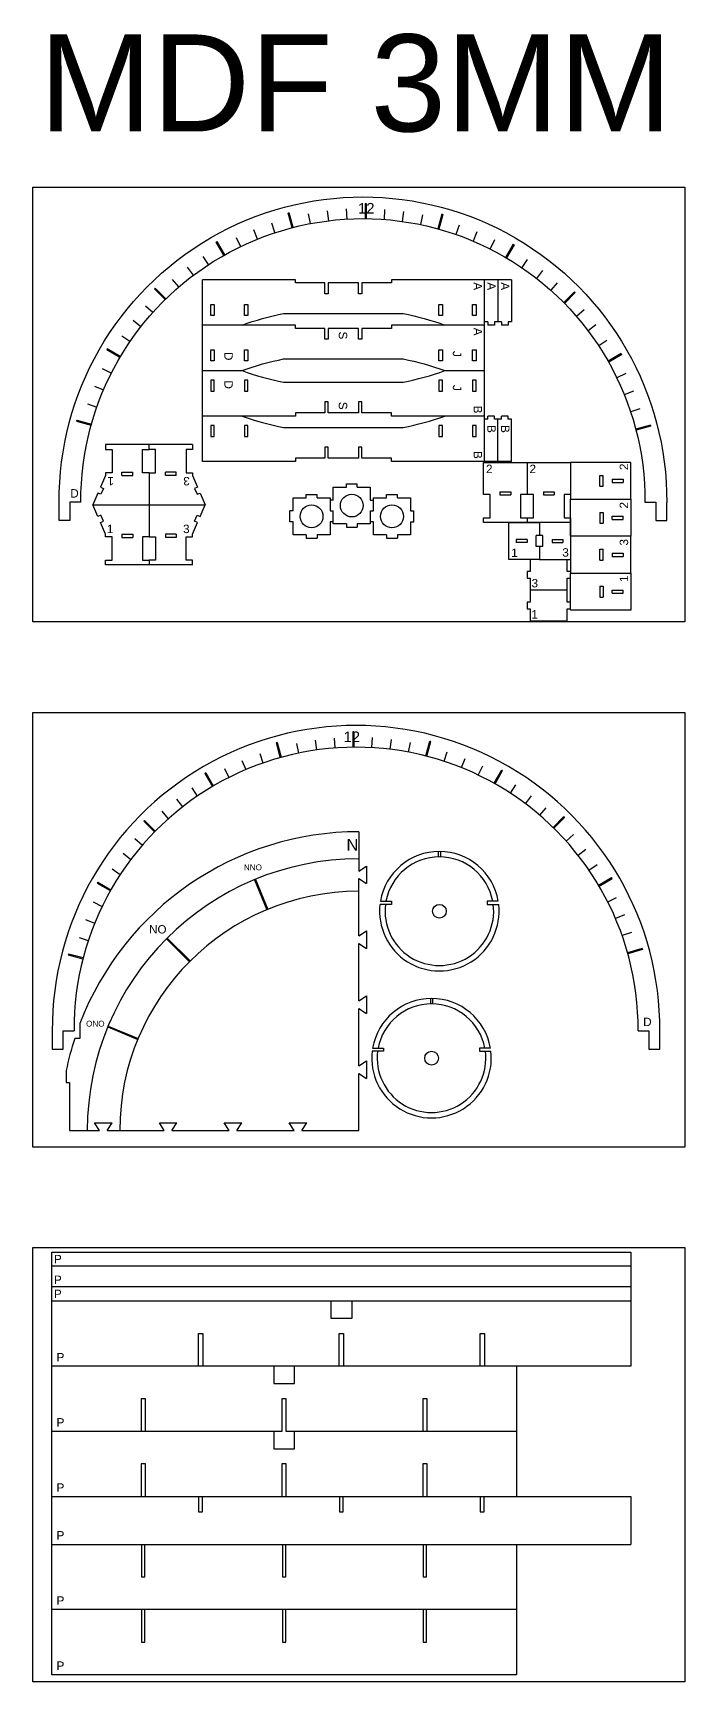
# Model space of a CAD drawing. Header units: millimetres. Extents: x 2872.2 to 2875.63, y 1653.06 to 1656.55.
# Drawn here: x 2872.201 to 2872.801, y 1655.034 to 1656.552 of the extents above; entities that cross this region are included whole.
import ezdxf

# ---------------------------------------------------------------- set-up
doc = ezdxf.new("R2010")
doc.units = ezdxf.units.MM
doc.header["$LTSCALE"] = 0.001
doc.styles.get("Standard").update_dxf_attribs({"font": 'arial.ttf'})

msp = doc.modelspace()

# ---------------------------------------------------------------- linework, layer by layer
at = {"color": 1}
for p, q in [((2872.3574, 1656.1577), (2872.3574, 1656.325)), ((2872.6166, 1656.325), (2872.6166, 1656.1577)), ((2872.6705, 1656.0894), (2872.6645, 1656.0894)), ((2872.6705, 1656.0794), (2872.6645, 1656.0794)), ((2872.659, 1656.0674), (2872.659, 1656.0562)), ((2872.693, 1656.0562), (2872.693, 1656.0674)), ((2872.659, 1656.0562), (2872.656, 1656.0562)), ((2872.656, 1656.0562), (2872.656, 1656.0502)), ((2872.656, 1656.0502), (2872.659, 1656.0502)), ((2872.659, 1656.0502), (2872.659, 1656.028)), ((2872.696, 1656.0562), (2872.693, 1656.0562)), ((2872.693, 1656.0502), (2872.696, 1656.0502)), ((2872.693, 1656.028), (2872.693, 1656.0502)), ((2872.659, 1656.028), (2872.656, 1656.028)), ((2872.656, 1656.028), (2872.656, 1656.022)), ((2872.656, 1656.022), (2872.659, 1656.022)), ((2872.659, 1656.022), (2872.659, 1656.0109)), ((2872.696, 1656.028), (2872.693, 1656.028)), ((2872.693, 1656.0109), (2872.693, 1656.022)), ((2872.693, 1656.022), (2872.696, 1656.022)), ((2872.659, 1656.0109), (2872.693, 1656.0109)), ((2872.2186, 1655.2047), (2872.7515, 1655.2047))]:
    msp.add_line(p, q, dxfattribs=at)
for points in [[(2872.2013, 1656.0101), (2872.2013, 1656.4101), (2872.8013, 1656.4101), (2872.8013, 1656.0101), (2872.2013, 1656.0101)], [(2872.2013, 1655.5265), (2872.2013, 1655.9265), (2872.8013, 1655.9265), (2872.8013, 1655.5265), (2872.2013, 1655.5265)], [(2872.2013, 1655.034), (2872.2013, 1655.434), (2872.8013, 1655.434), (2872.8013, 1655.034), (2872.2013, 1655.034)]]:
    msp.add_lwpolyline(points)
for points in [[(2872.2254, 1656.12, -1.005901), (2872.7845, 1656.12, -1.005901)], [(2872.2454, 1656.1201, -1.006001), (2872.7645, 1656.1201), (2872.7745, 1656.1201), (2872.7745, 1656.1032), (2872.7845, 1656.1032), (2872.7845, 1656.12)], [(2872.3937, 1656.2832, -0.036205), (2872.432, 1656.2939), (2872.542, 1656.2939, -0.036205), (2872.5803, 1656.2832)], [(2872.3937, 1656.2413, -0.036205), (2872.432, 1656.2521)], [(2872.542, 1656.2521, -0.036205), (2872.5803, 1656.2413)], [(2872.3574, 1656.2413), (2872.3937, 1656.2413, 0.036205), (2872.432, 1656.2306)], [(2872.542, 1656.2306, 0.036205), (2872.5803, 1656.2413), (2872.6166, 1656.2413)], [(2872.3937, 1656.1995, 0.036205), (2872.432, 1656.1888), (2872.542, 1656.1888, 0.036205), (2872.5803, 1656.1995)], [(2872.7782, 1655.6334, 1.005901), (2872.2191, 1655.6334, 1.005901)], [(2872.7582, 1655.6335, 1.005901), (2872.2391, 1655.6335, 1.005701)], [(2872.5013, 1655.8168, 0.310584), (2872.2445, 1655.6402), (2872.2445, 1655.6265), (2872.2397, 1655.6265, 0.028002), (2872.2319, 1655.5968), (2872.2319, 1655.5859), (2872.2349, 1655.5859), (2872.2349, 1655.5418)]]:
    msp.add_lwpolyline(points, format="xyb", dxfattribs=at)
at = {"color": 5}
for points in [[(2872.4361, 1656.3864, -0.000914), (2872.4371, 1656.3866)], [(2872.5069, 1656.3952, -0.000914), (2872.5079, 1656.3951)], [(2872.5775, 1656.3853, -0.000914), (2872.5785, 1656.3851)], [(2872.37, 1656.3596, -0.000914), (2872.3709, 1656.3601)], [(2872.6433, 1656.3576, -0.000914), (2872.6441, 1656.3571)], [(2872.3131, 1656.3166, -0.000914), (2872.3138, 1656.3173)], [(2872.6996, 1656.3138, -0.000914), (2872.7003, 1656.3131)], [(2872.2692, 1656.2604, -0.000914), (2872.2697, 1656.2613)], [(2872.7426, 1656.257, -0.000914), (2872.7431, 1656.2561)], [(2872.7695, 1656.1911, -0.000914), (2872.7697, 1656.1901)], [(2872.426, 1655.8988, 0.000914), (2872.425, 1655.8985)], [(2872.4967, 1655.9086, 0.000914), (2872.4957, 1655.9086)], [(2872.5674, 1655.8998, 0.000914), (2872.5665, 1655.9)], [(2872.3603, 1655.871, 0.000914), (2872.3594, 1655.8705)], [(2872.6335, 1655.873, 0.000914), (2872.6327, 1655.8735)], [(2872.304, 1655.8272, 0.000914), (2872.3033, 1655.8265)], [(2872.6905, 1655.83, 0.000914), (2872.6898, 1655.8307)], [(2872.2609, 1655.7704, 0.000914), (2872.2605, 1655.7695)], [(2872.7343, 1655.7738, 0.000914), (2872.7338, 1655.7747)], [(2872.2341, 1655.7045, 0.000914), (2872.2338, 1655.7035)]]:
    msp.add_lwpolyline(points, format="xyb", dxfattribs=at)
for points in [[(2872.4397, 1656.3729), (2872.4361, 1656.3864)], [(2872.4407, 1656.3732), (2872.4371, 1656.3866)], [(2872.4567, 1656.3767), (2872.455, 1656.3856)], [(2872.4735, 1656.3793), (2872.4723, 1656.3883)], [(2872.4904, 1656.3808), (2872.4898, 1656.3901)], [(2872.5069, 1656.3952), (2872.5069, 1656.3812)], [(2872.5079, 1656.3951), (2872.5079, 1656.3812)], [(2872.5249, 1656.3896), (2872.5244, 1656.3805)], [(2872.5424, 1656.3877), (2872.5412, 1656.3787)], [(2872.5597, 1656.3847), (2872.5579, 1656.3758)], [(2872.5775, 1656.3853), (2872.574, 1656.3719)], [(2872.5785, 1656.3851), (2872.5749, 1656.3716)], [(2872.4079, 1656.3624), (2872.4045, 1656.3708)], [(2872.4239, 1656.3683), (2872.421, 1656.3769)], [(2872.5935, 1656.3753), (2872.5906, 1656.3667)], [(2872.6099, 1656.369), (2872.6065, 1656.3606)], [(2872.3769, 1656.3475), (2872.37, 1656.3596)], [(2872.3778, 1656.348), (2872.3709, 1656.3601)], [(2872.3884, 1656.3637), (2872.3924, 1656.3556)], [(2872.6259, 1656.3616), (2872.6219, 1656.3534)], [(2872.6433, 1656.3576), (2872.6363, 1656.3455)], [(2872.6441, 1656.3571), (2872.6372, 1656.345)], [(2872.3629, 1656.3389), (2872.3579, 1656.3464)], [(2872.6561, 1656.3437), (2872.6511, 1656.3362)], [(2872.3357, 1656.3185), (2872.3298, 1656.3253)], [(2872.349, 1656.3291), (2872.3434, 1656.3365)], [(2872.6703, 1656.3334), (2872.6648, 1656.3262)], [(2872.6838, 1656.3221), (2872.6778, 1656.3153)], [(2872.3229, 1656.3067), (2872.3131, 1656.3166)], [(2872.3236, 1656.3074), (2872.3138, 1656.3173)], [(2872.6996, 1656.3138), (2872.6897, 1656.304)], [(2872.7003, 1656.3131), (2872.6904, 1656.3032)], [(2872.3115, 1656.2948), (2872.3048, 1656.3007)], [(2872.7085, 1656.2972), (2872.7016, 1656.2911)], [(2872.3006, 1656.2817), (2872.2935, 1656.2873)], [(2872.7194, 1656.2834), (2872.7122, 1656.2779)], [(2872.2817, 1656.2542), (2872.2697, 1656.2613)], [(2872.2906, 1656.2681), (2872.2832, 1656.2731)], [(2872.7295, 1656.2691), (2872.722, 1656.264)], [(2872.2812, 1656.2533), (2872.2692, 1656.2604)], [(2872.7426, 1656.257), (2872.7306, 1656.25)], [(2872.7431, 1656.2561), (2872.7311, 1656.2491)], [(2872.2733, 1656.2389), (2872.2653, 1656.2429)], [(2872.7469, 1656.2386), (2872.7387, 1656.2346)], [(2872.2579, 1656.227), (2872.2662, 1656.2235)], [(2872.7539, 1656.2225), (2872.7455, 1656.2191)], [(2872.2516, 1656.2107), (2872.26, 1656.2077)], [(2872.7599, 1656.2061), (2872.7514, 1656.2032)], [(2872.2417, 1656.1958), (2872.2414, 1656.1948)], [(2872.2414, 1656.1948), (2872.2548, 1656.1911)], [(2872.2417, 1656.1958), (2872.2551, 1656.192)], [(2872.7695, 1656.1911), (2872.756, 1656.1874)], [(2872.7697, 1656.1901), (2872.7563, 1656.1865)], [(2872.425, 1655.8985), (2872.4286, 1655.885)], [(2872.426, 1655.8988), (2872.4296, 1655.8853)], [(2872.4438, 1655.8981), (2872.4456, 1655.8892)], [(2872.4611, 1655.9011), (2872.4623, 1655.8921)], [(2872.4786, 1655.903), (2872.4792, 1655.8939)], [(2872.4957, 1655.9086), (2872.4957, 1655.8946)], [(2872.4967, 1655.9086), (2872.4967, 1655.8946)], [(2872.5131, 1655.8942), (2872.5137, 1655.9035)], [(2872.53, 1655.8927), (2872.5312, 1655.9017)], [(2872.5468, 1655.8901), (2872.5486, 1655.899)], [(2872.5629, 1655.8866), (2872.5665, 1655.9)], [(2872.5639, 1655.8863), (2872.5674, 1655.8998)], [(2872.3936, 1655.8824), (2872.3971, 1655.874)], [(2872.41, 1655.8887), (2872.4129, 1655.8801)], [(2872.5797, 1655.8817), (2872.5826, 1655.8903)], [(2872.5956, 1655.8758), (2872.5991, 1655.8842)], [(2872.3594, 1655.8705), (2872.3664, 1655.8584)], [(2872.3603, 1655.871), (2872.3672, 1655.8589)], [(2872.3777, 1655.875), (2872.3817, 1655.8668)], [(2872.6151, 1655.8771), (2872.6111, 1655.869)], [(2872.6258, 1655.8614), (2872.6327, 1655.8735)], [(2872.6266, 1655.8609), (2872.6335, 1655.873)], [(2872.3475, 1655.8572), (2872.3525, 1655.8496)], [(2872.6407, 1655.8523), (2872.6457, 1655.8599)], [(2872.3333, 1655.8468), (2872.3388, 1655.8396)], [(2872.6546, 1655.8426), (2872.6602, 1655.8499)], [(2872.6678, 1655.8319), (2872.6737, 1655.8388)], [(2872.3033, 1655.8265), (2872.3131, 1655.8167)], [(2872.304, 1655.8272), (2872.3138, 1655.8174)], [(2872.3198, 1655.8356), (2872.3258, 1655.8287)], [(2872.68, 1655.8208), (2872.6898, 1655.8307)], [(2872.6807, 1655.8201), (2872.6905, 1655.83)], [(2872.295, 1655.8106), (2872.302, 1655.8045)], [(2872.6921, 1655.8082), (2872.6988, 1655.8142)], [(2872.2842, 1655.7969), (2872.2913, 1655.7913)], [(2872.5743, 1655.7986), (2872.5743, 1655.7936)], [(2872.5763, 1655.7986), (2872.5763, 1655.7936)], [(2872.703, 1655.7952), (2872.71, 1655.8007)], [(2872.2741, 1655.7825), (2872.2816, 1655.7775)], [(2872.713, 1655.7815), (2872.7204, 1655.7865)], [(2872.2605, 1655.7695), (2872.2725, 1655.7626)], [(2872.2609, 1655.7704), (2872.273, 1655.7634)], [(2872.4052, 1655.7725), (2872.4166, 1655.7449)], [(2872.4061, 1655.7729), (2872.4175, 1655.7453)], [(2872.7218, 1655.7676), (2872.7338, 1655.7747)], [(2872.7223, 1655.7667), (2872.7343, 1655.7738)], [(2872.2566, 1655.7521), (2872.2649, 1655.748)], [(2872.7302, 1655.7523), (2872.7382, 1655.7563)], [(2872.2497, 1655.7359), (2872.258, 1655.7325)], [(2872.7456, 1655.7404), (2872.7374, 1655.7369)], [(2872.2437, 1655.7195), (2872.2522, 1655.7166)], [(2872.3242, 1655.7182), (2872.3453, 1655.697)], [(2872.3249, 1655.7189), (2872.346, 1655.6978)], [(2872.752, 1655.7241), (2872.7435, 1655.7211)], [(2872.2338, 1655.7035), (2872.2473, 1655.6999)], [(2872.2341, 1655.7045), (2872.2475, 1655.7009)], [(2872.7619, 1655.7092), (2872.7485, 1655.7054)], [(2872.7622, 1655.7083), (2872.7488, 1655.7045)], [(2872.7619, 1655.7092), (2872.7622, 1655.7083)], [(2872.5671, 1655.6633), (2872.5671, 1655.6583)], [(2872.5691, 1655.6633), (2872.5691, 1655.6583)], [(2872.2701, 1655.637), (2872.2977, 1655.6255)], [(2872.2705, 1655.6379), (2872.2981, 1655.6265)]]:
    msp.add_lwpolyline(points, dxfattribs=at)
at = {"color": 1}
for points in [[(2872.6418, 1656.325), (2872.5313, 1656.325), (2872.5313, 1656.322), (2872.5041, 1656.322), (2872.5041, 1656.312), (2872.5009, 1656.312), (2872.5009, 1656.322), (2872.4731, 1656.322), (2872.4731, 1656.312), (2872.4699, 1656.312), (2872.4699, 1656.322), (2872.4428, 1656.322), (2872.4428, 1656.325), (2872.3574, 1656.325)], [(2872.6292, 1656.325), (2872.6292, 1656.2862)], [(2872.6418, 1656.325), (2872.6418, 1656.2862)], [(2872.6166, 1656.2832), (2872.5313, 1656.2832), (2872.5313, 1656.2802), (2872.5041, 1656.2802), (2872.5041, 1656.2702), (2872.5009, 1656.2702), (2872.5009, 1656.2802), (2872.4731, 1656.2802), (2872.4731, 1656.2702), (2872.4699, 1656.2702), (2872.4699, 1656.2802), (2872.4428, 1656.2802), (2872.4428, 1656.2832), (2872.3574, 1656.2832)], [(2872.6199, 1656.2862), (2872.6166, 1656.2862)], [(2872.6199, 1656.2862), (2872.6199, 1656.2832)], [(2872.6259, 1656.2832), (2872.6199, 1656.2832)], [(2872.6259, 1656.2862), (2872.6259, 1656.2832)], [(2872.6325, 1656.2862), (2872.6259, 1656.2862)], [(2872.6325, 1656.2862), (2872.6325, 1656.2832)], [(2872.6385, 1656.2832), (2872.6325, 1656.2832)], [(2872.6418, 1656.2862), (2872.6385, 1656.2862)], [(2872.6385, 1656.2862), (2872.6385, 1656.2832)], [(2872.432, 1656.2521), (2872.542, 1656.2521)], [(2872.432, 1656.2306), (2872.542, 1656.2306)], [(2872.6166, 1656.1995), (2872.5313, 1656.1995), (2872.5313, 1656.2025), (2872.5041, 1656.2025), (2872.5041, 1656.2125), (2872.5009, 1656.2125), (2872.5009, 1656.2025), (2872.4731, 1656.2025), (2872.4731, 1656.2125), (2872.4699, 1656.2125), (2872.4699, 1656.2025), (2872.4428, 1656.2025), (2872.4428, 1656.1995), (2872.3574, 1656.1995)], [(2872.6199, 1656.1965), (2872.6166, 1656.1965)], [(2872.6199, 1656.1965), (2872.6199, 1656.1995)], [(2872.6259, 1656.1995), (2872.6199, 1656.1995)], [(2872.6259, 1656.1965), (2872.6259, 1656.1995)], [(2872.6325, 1656.1965), (2872.6259, 1656.1965)], [(2872.6292, 1656.1577), (2872.6292, 1656.1965)], [(2872.6325, 1656.1965), (2872.6325, 1656.1995)], [(2872.6385, 1656.1995), (2872.6325, 1656.1995)], [(2872.6385, 1656.1965), (2872.6385, 1656.1995)], [(2872.6418, 1656.1965), (2872.6385, 1656.1965)], [(2872.6418, 1656.1577), (2872.6418, 1656.1965)], [(2872.3482, 1656.1733), (2872.2682, 1656.1733), (2872.2682, 1656.1688), (2872.2742, 1656.1688), (2872.2742, 1656.1473), (2872.2682, 1656.1473), (2872.2682, 1656.1448), (2872.2635, 1656.1341), (2872.2663, 1656.1329), (2872.2639, 1656.1274), (2872.2611, 1656.1286), (2872.2565, 1656.1178)], [(2872.3082, 1656.1473), (2872.3022, 1656.1473), (2872.3022, 1656.1688), (2872.3082, 1656.1688), (2872.3082, 1656.1733)], [(2872.3082, 1656.1473), (2872.3142, 1656.1473), (2872.3142, 1656.1688), (2872.3082, 1656.1688), (2872.3082, 1656.1733)], [(2872.3482, 1656.1733), (2872.3482, 1656.1688), (2872.3422, 1656.1688), (2872.3422, 1656.1473), (2872.3482, 1656.1473), (2872.3482, 1656.1448), (2872.3528, 1656.1341), (2872.3501, 1656.1329), (2872.3525, 1656.1274), (2872.3552, 1656.1286), (2872.3599, 1656.1178)], [(2872.6418, 1656.1577), (2872.5313, 1656.1577), (2872.5313, 1656.1607), (2872.5041, 1656.1607), (2872.5041, 1656.1707), (2872.5009, 1656.1707), (2872.5009, 1656.1607), (2872.4731, 1656.1607), (2872.4731, 1656.1707), (2872.4699, 1656.1707), (2872.4699, 1656.1607), (2872.4428, 1656.1607), (2872.4428, 1656.1577), (2872.3574, 1656.1577)], [(2872.696, 1656.1014), (2872.616, 1656.1014), (2872.616, 1656.1058), (2872.622, 1656.1058), (2872.622, 1656.1273), (2872.616, 1656.1273), (2872.616, 1656.1568), (2872.696, 1656.1568)], [(2872.656, 1656.1568), (2872.656, 1656.1273)], [(2872.696, 1656.1568), (2872.696, 1656.1273), (2872.69, 1656.1273), (2872.69, 1656.1058), (2872.696, 1656.1058), (2872.696, 1656.1014)], [(2872.2832, 1656.1448), (2872.2832, 1656.1478)], [(2872.2832, 1656.1478), (2872.2932, 1656.1478)], [(2872.2832, 1656.1448), (2872.2932, 1656.1448)], [(2872.2932, 1656.1448), (2872.2932, 1656.1478)], [(2872.3082, 1656.1473), (2872.3082, 1656.0883), (2872.3022, 1656.0883), (2872.3022, 1656.0668), (2872.3082, 1656.0668), (2872.3082, 1656.0624)], [(2872.3082, 1656.1473), (2872.3082, 1656.0883), (2872.3142, 1656.0883), (2872.3142, 1656.0668), (2872.3082, 1656.0668), (2872.3082, 1656.0624)], [(2872.3232, 1656.1448), (2872.3232, 1656.1478)], [(2872.3332, 1656.1478), (2872.3232, 1656.1478)], [(2872.3332, 1656.1448), (2872.3232, 1656.1448)], [(2872.3332, 1656.1448), (2872.3332, 1656.1478)], [(2872.723, 1656.1448), (2872.726, 1656.1448)], [(2872.723, 1656.1348), (2872.723, 1656.1448)], [(2872.726, 1656.1348), (2872.726, 1656.1448)], [(2872.7344, 1656.1413), (2872.7344, 1656.1383)], [(2872.7344, 1656.1413), (2872.7444, 1656.1413)], [(2872.7444, 1656.1413), (2872.7444, 1656.1383)], [(2872.4527, 1656.1241), (2872.4527, 1656.1271)], [(2872.4527, 1656.1271), (2872.4627, 1656.1271)], [(2872.4627, 1656.1241), (2872.4627, 1656.1271)], [(2872.4777, 1656.1221), (2872.4777, 1656.1341), (2872.4897, 1656.1341)], [(2872.4897, 1656.1341), (2872.4897, 1656.1371)], [(2872.4897, 1656.1371), (2872.4997, 1656.1371)], [(2872.4997, 1656.1341), (2872.4997, 1656.1371)], [(2872.4997, 1656.1341), (2872.5117, 1656.1341), (2872.5117, 1656.1221)], [(2872.5267, 1656.1241), (2872.5267, 1656.1271)], [(2872.5267, 1656.1271), (2872.5367, 1656.1271)], [(2872.5367, 1656.1241), (2872.5367, 1656.1271)], [(2872.631, 1656.1298), (2872.631, 1656.1268)], [(2872.631, 1656.1298), (2872.641, 1656.1298)], [(2872.631, 1656.1268), (2872.641, 1656.1268)], [(2872.641, 1656.1298), (2872.641, 1656.1268)], [(2872.662, 1656.1273), (2872.65, 1656.1273), (2872.65, 1656.1058), (2872.662, 1656.1058)], [(2872.662, 1656.1058), (2872.662, 1656.1273)], [(2872.671, 1656.1298), (2872.671, 1656.1268)], [(2872.671, 1656.1298), (2872.681, 1656.1298)], [(2872.671, 1656.1268), (2872.681, 1656.1268)], [(2872.681, 1656.1298), (2872.681, 1656.1268)], [(2872.723, 1656.1348), (2872.726, 1656.1348)], [(2872.7344, 1656.1383), (2872.7444, 1656.1383)], [(2872.2454, 1656.1201), (2872.2354, 1656.1201), (2872.2354, 1656.1032), (2872.2254, 1656.1032), (2872.2254, 1656.12)], [(2872.2565, 1656.1178), (2872.3599, 1656.1178)], [(2872.3482, 1656.0624), (2872.2682, 1656.0624), (2872.2682, 1656.0668), (2872.2742, 1656.0668), (2872.2742, 1656.0883), (2872.2682, 1656.0883), (2872.2682, 1656.0908), (2872.2635, 1656.1016), (2872.2663, 1656.1028), (2872.2639, 1656.1083), (2872.2611, 1656.1071), (2872.2565, 1656.1178)], [(2872.3482, 1656.0624), (2872.3482, 1656.0668), (2872.3422, 1656.0668), (2872.3422, 1656.0883), (2872.3482, 1656.0883), (2872.3482, 1656.0908), (2872.3528, 1656.1016), (2872.3501, 1656.1028), (2872.3525, 1656.1083), (2872.3552, 1656.1071), (2872.3599, 1656.1178)], [(2872.4407, 1656.1121), (2872.4377, 1656.1121)], [(2872.4377, 1656.1021), (2872.4377, 1656.1121)], [(2872.4407, 1656.1121), (2872.4407, 1656.1241), (2872.4527, 1656.1241)], [(2872.4627, 1656.1241), (2872.4747, 1656.1241), (2872.4747, 1656.1121)], [(2872.4777, 1656.1221), (2872.4747, 1656.1221)], [(2872.4747, 1656.1121), (2872.4777, 1656.1121)], [(2872.4897, 1656.1001), (2872.4777, 1656.1001), (2872.4777, 1656.1121)], [(2872.5117, 1656.1121), (2872.5117, 1656.1001), (2872.4997, 1656.1001)], [(2872.5117, 1656.1221), (2872.5147, 1656.1221)], [(2872.5117, 1656.1121), (2872.5147, 1656.1121)], [(2872.5147, 1656.1121), (2872.5147, 1656.1241), (2872.5267, 1656.1241)], [(2872.5367, 1656.1241), (2872.5487, 1656.1241), (2872.5487, 1656.1121)], [(2872.5487, 1656.1121), (2872.5517, 1656.1121)], [(2872.5517, 1656.1021), (2872.5517, 1656.1121)], [(2872.723, 1656.1108), (2872.726, 1656.1108)], [(2872.723, 1656.1108), (2872.723, 1656.1008)], [(2872.726, 1656.1108), (2872.726, 1656.1008)], [(2872.4407, 1656.1021), (2872.4377, 1656.1021)], [(2872.4527, 1656.0901), (2872.4407, 1656.0901), (2872.4407, 1656.1021)], [(2872.4747, 1656.1021), (2872.4747, 1656.0901), (2872.4627, 1656.0901)], [(2872.4777, 1656.1021), (2872.4747, 1656.1021)], [(2872.4897, 1656.1001), (2872.4897, 1656.0971)], [(2872.4897, 1656.0971), (2872.4997, 1656.0971)], [(2872.4997, 1656.1001), (2872.4997, 1656.0971)], [(2872.5147, 1656.1021), (2872.5117, 1656.1021)], [(2872.5267, 1656.0901), (2872.5147, 1656.0901), (2872.5147, 1656.1021)], [(2872.5487, 1656.1021), (2872.5487, 1656.0901), (2872.5367, 1656.0901)], [(2872.5487, 1656.1021), (2872.5517, 1656.1021)], [(2872.6675, 1656.0794), (2872.6675, 1656.0674), (2872.6391, 1656.0674), (2872.6391, 1656.1014), (2872.6675, 1656.1014), (2872.6675, 1656.0894)], [(2872.656, 1656.1058), (2872.656, 1656.1014)], [(2872.696, 1656.1014), (2872.6675, 1656.1014), (2872.6675, 1656.0894)], [(2872.696, 1656.1014), (2872.696, 1656.0548), (2872.7514, 1656.0548), (2872.7514, 1656.0888), (2872.696, 1656.0888)], [(2872.723, 1656.1008), (2872.726, 1656.1008)], [(2872.7344, 1656.1043), (2872.7344, 1656.1073)], [(2872.7344, 1656.1073), (2872.7444, 1656.1073)], [(2872.7344, 1656.1043), (2872.7444, 1656.1043)], [(2872.7444, 1656.1043), (2872.7444, 1656.1073)], [(2872.2832, 1656.0908), (2872.2832, 1656.0878)], [(2872.2832, 1656.0908), (2872.2932, 1656.0908)], [(2872.2832, 1656.0878), (2872.2932, 1656.0878)], [(2872.2932, 1656.0908), (2872.2932, 1656.0878)], [(2872.3232, 1656.0908), (2872.3232, 1656.0878)], [(2872.3332, 1656.0908), (2872.3232, 1656.0908)], [(2872.3332, 1656.0878), (2872.3232, 1656.0878)], [(2872.3332, 1656.0908), (2872.3332, 1656.0878)], [(2872.4527, 1656.0901), (2872.4527, 1656.0871)], [(2872.4527, 1656.0871), (2872.4627, 1656.0871)], [(2872.4627, 1656.0901), (2872.4627, 1656.0871)], [(2872.5267, 1656.0901), (2872.5267, 1656.0871)], [(2872.5267, 1656.0871), (2872.5367, 1656.0871)], [(2872.5367, 1656.0901), (2872.5367, 1656.0871)], [(2872.6461, 1656.0859), (2872.6461, 1656.0829)], [(2872.6561, 1656.0859), (2872.6461, 1656.0859)], [(2872.6561, 1656.0829), (2872.6461, 1656.0829)], [(2872.6561, 1656.0859), (2872.6561, 1656.0829)], [(2872.6645, 1656.0794), (2872.6645, 1656.0894)], [(2872.6675, 1656.0794), (2872.6675, 1656.0674), (2872.696, 1656.0674)], [(2872.6705, 1656.0794), (2872.6705, 1656.0894)], [(2872.679, 1656.0859), (2872.679, 1656.0829)], [(2872.679, 1656.0859), (2872.689, 1656.0859)], [(2872.679, 1656.0829), (2872.689, 1656.0829)], [(2872.689, 1656.0859), (2872.689, 1656.0829)], [(2872.723, 1656.0768), (2872.726, 1656.0768)], [(2872.723, 1656.0668), (2872.723, 1656.0768)], [(2872.723, 1656.0668), (2872.726, 1656.0668)], [(2872.726, 1656.0668), (2872.726, 1656.0768)], [(2872.7344, 1656.0733), (2872.7344, 1656.0703)], [(2872.7344, 1656.0733), (2872.7444, 1656.0733)], [(2872.7344, 1656.0703), (2872.7444, 1656.0703)], [(2872.7444, 1656.0733), (2872.7444, 1656.0703)], [(2872.693, 1656.0391), (2872.659, 1656.0391)], [(2872.723, 1656.0428), (2872.726, 1656.0428)], [(2872.723, 1656.0428), (2872.723, 1656.0328)], [(2872.726, 1656.0428), (2872.726, 1656.0328)], [(2872.7344, 1656.0363), (2872.7344, 1656.0393)], [(2872.7344, 1656.0393), (2872.7444, 1656.0393)], [(2872.7344, 1656.0363), (2872.7444, 1656.0363)], [(2872.7444, 1656.0363), (2872.7444, 1656.0393)], [(2872.723, 1656.0328), (2872.726, 1656.0328)], [(2872.5013, 1655.8168), (2872.5013, 1655.7806)], [(2872.5013, 1655.7806), (2872.5084, 1655.7851)], [(2872.5084, 1655.7851), (2872.5084, 1655.769)], [(2872.5013, 1655.7208), (2872.5013, 1655.7736), (2872.5084, 1655.769)], [(2872.5211, 1655.7529), (2872.5312, 1655.7529), (2872.5312, 1655.7499), (2872.5207, 1655.7499)], [(2872.6295, 1655.7529), (2872.6194, 1655.7529), (2872.6194, 1655.7499), (2872.63, 1655.7499)], [(2872.5013, 1655.7208), (2872.5084, 1655.7254)], [(2872.5084, 1655.7254), (2872.5084, 1655.7092)], [(2872.5013, 1655.661), (2872.5013, 1655.7138), (2872.5084, 1655.7092)], [(2872.5013, 1655.661), (2872.5084, 1655.6656)], [(2872.5013, 1655.6013), (2872.5013, 1655.654), (2872.5084, 1655.6495)], [(2872.5084, 1655.6656), (2872.5084, 1655.6495)], [(2872.2191, 1655.6334), (2872.2191, 1655.6166), (2872.2291, 1655.6166), (2872.2291, 1655.6335), (2872.2391, 1655.6335)], [(2872.7582, 1655.6335), (2872.7682, 1655.6335), (2872.7682, 1655.6166), (2872.7782, 1655.6166), (2872.7782, 1655.6334)], [(2872.5139, 1655.6176), (2872.524, 1655.6176), (2872.524, 1655.6146), (2872.5135, 1655.6146)], [(2872.6223, 1655.6176), (2872.6122, 1655.6176), (2872.6122, 1655.6146), (2872.6227, 1655.6146)], [(2872.4488, 1655.5418), (2872.5013, 1655.5418), (2872.5013, 1655.5943), (2872.5084, 1655.5897)], [(2872.5013, 1655.6013), (2872.5084, 1655.6059)], [(2872.5084, 1655.6059), (2872.5084, 1655.5897)], [(2872.2625, 1655.5418), (2872.2579, 1655.5488)], [(2872.2579, 1655.5488), (2872.2741, 1655.5488)], [(2872.2695, 1655.5418), (2872.3222, 1655.5418), (2872.3177, 1655.5488)], [(2872.2695, 1655.5418), (2872.2741, 1655.5488)], [(2872.3177, 1655.5488), (2872.3338, 1655.5488)], [(2872.3292, 1655.5418), (2872.3338, 1655.5488)], [(2872.3292, 1655.5418), (2872.382, 1655.5418), (2872.3774, 1655.5488)], [(2872.3774, 1655.5488), (2872.3936, 1655.5488)], [(2872.389, 1655.5418), (2872.3936, 1655.5488)], [(2872.389, 1655.5418), (2872.4418, 1655.5418), (2872.4372, 1655.5488)], [(2872.4372, 1655.5488), (2872.4533, 1655.5488)], [(2872.4488, 1655.5418), (2872.4533, 1655.5488)], [(2872.2349, 1655.5418), (2872.2625, 1655.5418)], [(2872.2186, 1655.4297), (2872.7515, 1655.4297)], [(2872.6462, 1655.1607), (2872.6462, 1655.0407), (2872.2186, 1655.0407), (2872.2186, 1655.4297)], [(2872.7515, 1655.4297), (2872.7515, 1655.3247)], [(2872.7515, 1655.4167), (2872.2186, 1655.4167)], [(2872.7515, 1655.3977), (2872.2186, 1655.3977)], [(2872.7515, 1655.3847), (2872.2186, 1655.3847)], [(2872.4946, 1655.3847), (2872.4946, 1655.3687), (2872.4756, 1655.3687), (2872.4756, 1655.3847)], [(2872.3535, 1655.3247), (2872.3535, 1655.3547), (2872.3575, 1655.3547), (2872.3575, 1655.3247)], [(2872.4831, 1655.3247), (2872.4831, 1655.3547), (2872.4871, 1655.3547), (2872.4871, 1655.3247)], [(2872.6127, 1655.3247), (2872.6127, 1655.3547), (2872.6167, 1655.3547), (2872.6167, 1655.3247)], [(2872.7515, 1655.3247), (2872.2186, 1655.3247)], [(2872.4229, 1655.3247), (2872.4229, 1655.3087), (2872.4419, 1655.3087), (2872.4419, 1655.3247)], [(2872.6462, 1655.3247), (2872.6462, 1655.2047)], [(2872.6462, 1655.2647), (2872.4344, 1655.2647), (2872.4344, 1655.2947), (2872.4304, 1655.2947), (2872.4304, 1655.2647), (2872.2186, 1655.2647)], [(2872.3048, 1655.2647), (2872.3048, 1655.2947), (2872.3008, 1655.2947), (2872.3008, 1655.2647)], [(2872.564, 1655.2647), (2872.564, 1655.2947), (2872.56, 1655.2947), (2872.56, 1655.2647)], [(2872.4229, 1655.2647), (2872.4229, 1655.2487), (2872.4419, 1655.2487), (2872.4419, 1655.2647)], [(2872.3048, 1655.2047), (2872.3048, 1655.2347), (2872.3008, 1655.2347), (2872.3008, 1655.2047)], [(2872.4344, 1655.2047), (2872.4344, 1655.2347), (2872.4304, 1655.2347), (2872.4304, 1655.2047)], [(2872.564, 1655.2047), (2872.564, 1655.2347), (2872.56, 1655.2347), (2872.56, 1655.2047)], [(2872.3537, 1655.2047), (2872.3537, 1655.1907), (2872.3572, 1655.1907), (2872.3572, 1655.2047)], [(2872.4833, 1655.2047), (2872.4833, 1655.1907), (2872.4868, 1655.1907), (2872.4868, 1655.2047)], [(2872.6129, 1655.2047), (2872.6129, 1655.1907), (2872.6164, 1655.1907), (2872.6164, 1655.2047)], [(2872.7515, 1655.2047), (2872.7515, 1655.1607)], [(2872.2186, 1655.1607), (2872.7515, 1655.1607)], [(2872.3012, 1655.1607), (2872.3012, 1655.1307), (2872.3043, 1655.1307), (2872.3043, 1655.1607)], [(2872.4308, 1655.1607), (2872.4308, 1655.1307), (2872.4339, 1655.1307), (2872.4339, 1655.1607)], [(2872.5604, 1655.1607), (2872.5604, 1655.1307), (2872.5635, 1655.1307), (2872.5635, 1655.1607)], [(2872.6462, 1655.1007), (2872.2186, 1655.1007)], [(2872.3012, 1655.1007), (2872.3012, 1655.0707), (2872.3043, 1655.0707), (2872.3043, 1655.1007)], [(2872.4308, 1655.1007), (2872.4308, 1655.0707), (2872.4339, 1655.0707), (2872.4339, 1655.1007)], [(2872.5604, 1655.1007), (2872.5604, 1655.0707), (2872.5635, 1655.0707), (2872.5635, 1655.1007)]]:
    msp.add_lwpolyline(points, dxfattribs=at)
for points in [[(2872.3681, 1656.3022), (2872.3681, 1656.292), (2872.3649, 1656.292), (2872.3649, 1656.3022)], [(2872.3991, 1656.3022), (2872.3991, 1656.292), (2872.3959, 1656.292), (2872.3959, 1656.3022)], [(2872.5781, 1656.3022), (2872.5781, 1656.292), (2872.5749, 1656.292), (2872.5749, 1656.3022)], [(2872.6091, 1656.3022), (2872.6091, 1656.292), (2872.6059, 1656.292), (2872.6059, 1656.3022)], [(2872.3681, 1656.2604), (2872.3681, 1656.2502), (2872.3649, 1656.2502), (2872.3649, 1656.2604)], [(2872.3991, 1656.2604), (2872.3991, 1656.2502), (2872.3959, 1656.2502), (2872.3959, 1656.2604)], [(2872.5781, 1656.2604), (2872.5781, 1656.2502), (2872.5749, 1656.2502), (2872.5749, 1656.2604)], [(2872.6091, 1656.2604), (2872.6091, 1656.2502), (2872.6059, 1656.2502), (2872.6059, 1656.2604)], [(2872.3681, 1656.2223), (2872.3681, 1656.2325), (2872.3649, 1656.2325), (2872.3649, 1656.2223)], [(2872.3991, 1656.2223), (2872.3991, 1656.2325), (2872.3959, 1656.2325), (2872.3959, 1656.2223)], [(2872.5781, 1656.2223), (2872.5781, 1656.2325), (2872.5749, 1656.2325), (2872.5749, 1656.2223)], [(2872.6091, 1656.2223), (2872.6091, 1656.2325), (2872.6059, 1656.2325), (2872.6059, 1656.2223)], [(2872.3681, 1656.1805), (2872.3681, 1656.1907), (2872.3649, 1656.1907), (2872.3649, 1656.1805)], [(2872.3991, 1656.1805), (2872.3991, 1656.1907), (2872.3959, 1656.1907), (2872.3959, 1656.1805)], [(2872.5781, 1656.1805), (2872.5781, 1656.1907), (2872.5749, 1656.1907), (2872.5749, 1656.1805)], [(2872.6091, 1656.1805), (2872.6091, 1656.1907), (2872.6059, 1656.1907), (2872.6059, 1656.1805)], [(2872.7514, 1656.1568), (2872.696, 1656.1568), (2872.696, 1656.1228), (2872.7514, 1656.1228)], [(2872.7514, 1656.0888), (2872.696, 1656.0888), (2872.696, 1656.1228), (2872.7514, 1656.1228)], [(2872.7514, 1656.0208), (2872.696, 1656.0208), (2872.696, 1656.0548), (2872.7514, 1656.0548)]]:
    msp.add_lwpolyline(points, close=True, dxfattribs=at)
for centre, radius in [((2872.4947, 1656.1171), 0.0105), ((2872.4577, 1656.1071), 0.0105), ((2872.5317, 1656.1071), 0.0105), ((2872.5753, 1655.7436), 0.0063), ((2872.5681, 1655.6083), 0.0063)]:
    msp.add_circle(centre, radius, dxfattribs=at)
at = {"color": 5}
for centre, radius, start, end in [((2872.5013, 1655.5418), 0.25, 90, 180), ((2872.5753, 1655.7436), 0.05, 10.7194, 169.2806), ((2872.5013, 1655.5418), 0.2201, 90, 180), ((2872.5753, 1655.7436), 0.05, 172.7615, 7.2385), ((2872.5681, 1655.6083), 0.05, 10.7194, 169.2806), ((2872.5681, 1655.6083), 0.05, 172.7615, 7.2385)]:
    msp.add_arc(centre, radius, start, end, dxfattribs=at)
at = {"color": 1}
for centre, start, end in [((2872.5753, 1655.7436), 9.735, 170.265), ((2872.5753, 1655.7436), 173.4226, 6.5774), ((2872.5681, 1655.6083), 9.735, 170.265), ((2872.5681, 1655.6083), 173.4226, 6.5774)]:
    msp.add_arc(centre, 0.055, start, end, dxfattribs=at)

# ---------------------------------------------------------------- texts
at = {"color": 5}
for s, height, p in [('MDF 3MM', 0.08935, (2872.207, 1656.4615)), ('12', 0.00973, (2872.5005, 1656.3859)), ('2', 0.00778, (2872.6182, 1656.1469)), ('2', 0.00778, (2872.6582, 1656.1469)), ('D', 0.00778, (2872.2356, 1656.1244)), ('1', 0.00778, (2872.2693, 1656.0917)), ('1', 0.00778, (2872.6414, 1656.0697)), ('1', 0.00778, (2872.6599, 1656.013)), ('12', 0.00973, (2872.4872, 1655.8993)), ('N', 0.0109, (2872.4898, 1655.7992)), ('NNO', 0.00535, (2872.3954, 1655.7813)), ('NO', 0.00765, (2872.3082, 1655.7231)), ('ONO', 0.00535, (2872.2502, 1655.6374)), ('D', 0.00778, (2872.7628, 1655.6378)), ('P', 0.00778, (2872.2206, 1655.4194)), ('P', 0.00778, (2872.2206, 1655.4004)), ('P', 0.00778, (2872.2206, 1655.3874)), ('P', 0.00778, (2872.223, 1655.3291)), ('P', 0.00778, (2872.223, 1655.2691)), ('P', 0.00778, (2872.223, 1655.2091)), ('P', 0.00778, (2872.223, 1655.1651)), ('P', 0.00778, (2872.223, 1655.1051)), ('P', 0.00778, (2872.223, 1655.0451))]:
    msp.add_text(s, height=height, dxfattribs=at).set_placement(p)
for s, rotation, p in [('A', 270, (2872.6068, 1656.3226)), ('A', 270, (2872.6194, 1656.3226)), ('A', 270, (2872.632, 1656.3226)), ('S', 270, (2872.4827, 1656.2773)), ('A', 270, (2872.6068, 1656.2808)), ('D', 270, (2872.3774, 1656.2585)), ('J', 270, (2872.5877, 1656.2594)), ('D', 270, (2872.3774, 1656.2323)), ('J', 270, (2872.5877, 1656.2281)), ('S', 270, (2872.4827, 1656.2126)), ('B', 270, (2872.6068, 1656.2091)), ('B', 270, (2872.6194, 1656.1912)), ('B', 270, (2872.632, 1656.1912)), ('B', 270, (2872.6068, 1656.1673)), ('2', 90, (2872.749, 1656.1497)), ('1', 180, (2872.2759, 1656.1434)), ('3', 180, (2872.3457, 1656.1434)), ('2', 90, (2872.749, 1656.1143)), ('3', 360, (2872.3394, 1656.0917)), ('3', 90, (2872.749, 1656.0802)), ('3', 360, (2872.6884, 1656.07)), ('3', 360, (2872.6601, 1656.0417)), ('1', 90, (2872.749, 1656.0467))]:
    msp.add_text(s, height=0.00778, rotation=rotation, dxfattribs=at).set_placement(p)

doc.saveas('drawing.dxf')
